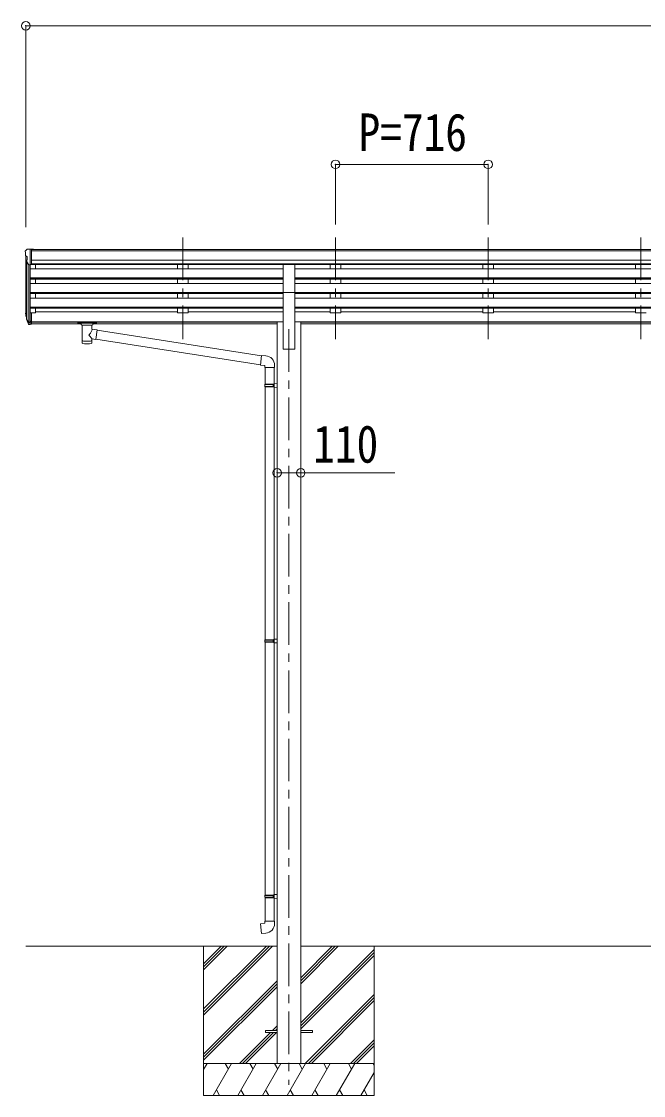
# Model space of a CAD drawing. Units: millimetres at full size, sheet at 1:40; some dimension numbers follow another scale. Extents: x -11243 to 11243, y -7760 to 7760.
# Drawn here: x 940 to 3857, y -4872 to 165 of the extents above; entities that cross this region are included whole.
import ezdxf
from ezdxf.enums import TextEntityAlignment as Align

# ---------------------------------------------------------------- set-up
doc = ezdxf.new("R2010")
doc.units = ezdxf.units.MM
doc.header["$LTSCALE"] = 40
doc.header["$PDMODE"] = 32
doc.header["$PDSIZE"] = 40
doc.linetypes.add('CHAIN1', pattern=[8, 5, -1, 1, -1])
for name, color, linetype, lineweight in [('0-0_0', 7, 'Continuous', 9), ('0-1_本体', 5, 'CHAIN1', 9), ('0-3_ELV2', 4, 'Continuous', 9), ('0-6_OTH_LINE', 6, 'Continuous', 9), ('0-9_OUTLINE', 7, 'Continuous', 9)]:
    doc.layers.add(name, color=color, linetype=linetype, lineweight=lineweight)
doc.styles.add('ＭＳ ゴシック', font='')
doc.styles.get('ＭＳ ゴシック').set_extended_font_data('MS Gothic')

msp = doc.modelspace()

# ---------------------------------------------------------------- linework, layer by layer
at = {"layer": '0-0_0'}
for p, q in [((960.47, -4172.36), (2139.27, -4172.36)), ((1794.47, -4172.36), (1794.47, -4872.36)), ((1794.47, -4466.54), (2088.65, -4172.36)), ((1794.47, -4480.68), (2102.8, -4172.36)), ((1794.47, -4494.82), (2116.94, -4172.36)), ((1794.47, -4282.69), (1904.81, -4172.36)), ((1794.47, -4268.55), (1890.66, -4172.36)), ((1794.47, -4254.41), (1876.52, -4172.36)), ((2249.67, -4347.99), (2425.31, -4172.36)), ((2249.67, -4333.85), (2411.16, -4172.36)), ((2249.67, -4319.71), (2397.02, -4172.36)), ((2249.67, -4172.36), (5439.27, -4172.36)), ((2594.47, -4172.36), (2594.47, -4872.36)), ((2249.67, -4531.84), (2594.47, -4187.04)), ((2249.67, -4545.98), (2594.47, -4201.19)), ((2249.67, -4560.12), (2594.47, -4215.33)), ((1794.47, -4678.67), (2139.27, -4333.87)), ((1794.47, -4692.81), (2139.27, -4348.02)), ((1794.47, -4706.96), (2139.27, -4362.16)), ((2271.28, -4722.36), (2594.47, -4399.17)), ((2285.42, -4722.36), (2594.47, -4413.32)), ((2299.57, -4722.36), (2594.47, -4427.46)), ((1962.92, -4722.36), (2108.42, -4576.86)), ((1977.06, -4722.36), (2122.56, -4576.86)), ((1991.2, -4722.36), (2136.7, -4576.86)), ((2117.42, -4567.86), (2139.27, -4546.01)), ((2131.56, -4567.86), (2139.27, -4560.15)), ((2483.42, -4722.36), (2594.47, -4611.31)), ((2497.56, -4722.36), (2594.47, -4625.45)), ((2511.7, -4722.36), (2594.47, -4639.59)), ((2594.47, -4722.36), (1794.47, -4722.36)), ((1794.47, -4749.87), (1810.35, -4722.36)), ((1839.22, -4872.36), (1925.82, -4722.36)), ((1910.82, -4748.34), (1895.82, -4722.36)), ((1954.69, -4872.36), (2041.29, -4722.36)), ((2026.29, -4748.35), (2011.29, -4722.36)), ((2070.16, -4872.36), (2156.76, -4722.36)), ((2141.76, -4748.35), (2126.76, -4722.36)), ((2185.63, -4872.36), (2272.23, -4722.36)), ((2257.23, -4748.34), (2242.23, -4722.36)), ((2301.1, -4872.36), (2387.7, -4722.36)), ((2372.7, -4748.34), (2357.7, -4722.36)), ((2416.57, -4872.36), (2503.17, -4722.36)), ((2473.17, -4722.36), (2488.17, -4748.34)), ((2588.64, -4722.36), (2594.47, -4732.46)), ((2532.04, -4872.36), (2594.47, -4764.23)), ((1794.47, -4872.36), (2594.47, -4872.36)), ((1854.22, -4846.38), (1869.22, -4872.36)), ((1969.69, -4846.38), (1984.69, -4872.36)), ((2085.16, -4846.38), (2100.16, -4872.36)), ((2200.63, -4846.38), (2215.63, -4872.36)), ((2316.1, -4846.38), (2331.1, -4872.36)), ((2431.57, -4846.38), (2446.57, -4872.36)), ((2547.04, -4846.38), (2562.04, -4872.36))]:
    msp.add_line(p, q, dxfattribs=at)
at = {"layer": '0-1_本体'}
for p, q in [((1696.47, -847.96), (1696.47, -1325.48)), ((1696.47, -847.96), (1696.47, -1325.48)), ((2412.47, -847.96), (2412.47, -1325.48)), ((2412.47, -847.96), (2412.47, -1325.48)), ((3128.47, -847.96), (3128.47, -1325.48)), ((3128.47, -847.96), (3128.47, -1325.48)), ((3844.47, -847.96), (3844.47, -1325.48)), ((3844.47, -847.96), (3844.47, -1325.48)), ((2194.47, -1278.8), (2194.47, -4822.36))]:
    msp.add_line(p, q, dxfattribs=at)
at = {"layer": '0-3_ELV2'}
for p, q in [((965.38, -904.27), (961.32, -910.08)), ((968.47, -903.71), (966.14, -903.85)), ((968.47, -903.71), (986.97, -903.71)), ((980.47, -976.69), (980.47, -903.71)), ((986.97, -903.71), (996.97, -903.79)), ((986.97, -975.69), (986.97, -903.71)), ((6701.97, -905.31), (986.97, -905.31)), ((996.97, -905.31), (996.97, -903.79)), ((958.47, -913.08), (958.47, -913.71)), ((960.47, -934.28), (960.47, -1200.72)), ((961.01, -934.89), (966.32, -937.96)), ((966.47, -938.22), (966.47, -954.5)), ((6701.97, -910.53), (986.97, -910.53)), ((6701.97, -954.06), (986.97, -954.06)), ((972.85, -974.88), (963.85, -959.28)), ((965.45, -962.05), (965.45, -1227.43)), ((974.48, -976.22), (974.47, -1245.86)), ((980.47, -976.69), (975.27, -976.37)), ((986.97, -975.69), (980.47, -975.69)), ((980.47, -976.69), (980.47, -1201.09)), ((980.47, -995.61), (2166.97, -995.61)), ((6701.97, -971.91), (986.97, -971.91)), ((2166.97, -975.16), (986.97, -975.16)), ((1005.47, -975.16), (1005.47, -995.61)), ((1671.47, -975.16), (1671.47, -995.61)), ((1721.47, -975.16), (1721.47, -995.61)), ((2166.97, -1106.13), (2166.97, -974.34)), ((2166.97, -974.34), (2221.97, -974.34)), ((2221.97, -1106.13), (2221.97, -974.34)), ((5466.97, -975.16), (2221.97, -975.16)), ((5466.97, -995.61), (2221.97, -995.61)), ((2387.47, -975.16), (2387.47, -995.61)), ((2437.47, -975.16), (2437.47, -995.61)), ((3103.47, -975.16), (3103.47, -995.61)), ((3153.47, -975.16), (3153.47, -995.61)), ((3819.47, -975.16), (3819.47, -995.61)), ((980.47, -1037.49), (2166.97, -1037.49)), ((980.47, -1038.98), (2166.97, -1038.98)), ((980.47, -1043.3), (2166.97, -1043.3)), ((1005.47, -1043.3), (1005.47, -1064.1)), ((1671.47, -1043.3), (1671.47, -1064.1)), ((1721.47, -1043.3), (1721.47, -1064.1)), ((5466.97, -1037.49), (2221.97, -1037.49)), ((5466.97, -1038.98), (2221.97, -1038.98)), ((5466.97, -1043.3), (2221.97, -1043.3)), ((2387.47, -1043.3), (2387.47, -1064.1)), ((2437.47, -1043.3), (2437.47, -1064.1)), ((3103.47, -1043.3), (3103.47, -1064.1)), ((3153.47, -1043.3), (3153.47, -1064.1)), ((3819.47, -1043.3), (3819.47, -1064.1)), ((980.47, -1064.1), (2166.97, -1064.1)), ((980.47, -1105.98), (2166.97, -1105.98)), ((980.47, -1107.48), (2166.97, -1107.48)), ((2166.97, -1106.13), (2166.97, -1372.36)), ((2166.97, -1106.13), (2221.97, -1106.13)), ((5466.97, -1064.1), (2221.97, -1064.1)), ((5466.97, -1105.98), (2221.97, -1105.98)), ((2221.97, -1106.13), (2221.97, -1372.36)), ((5466.97, -1107.48), (2221.97, -1107.48)), ((980.47, -1111.79), (2166.97, -1111.79)), ((980.47, -1132.59), (2166.97, -1132.59)), ((1005.47, -1132.59), (1005.47, -1111.79)), ((1671.47, -1111.79), (1671.47, -1132.59)), ((1721.47, -1111.79), (1721.47, -1132.59)), ((5466.97, -1111.79), (2221.97, -1111.79)), ((5466.97, -1132.59), (2221.97, -1132.59)), ((2387.47, -1111.79), (2387.47, -1132.59)), ((2437.47, -1111.79), (2437.47, -1132.59)), ((3103.47, -1111.79), (3103.47, -1132.59)), ((3153.47, -1111.79), (3153.47, -1132.59)), ((3819.47, -1111.79), (3819.47, -1132.59)), ((980.47, -1174.47), (2166.97, -1174.47)), ((980.47, -1175.97), (2166.97, -1175.97)), ((980.47, -1180.29), (2166.97, -1180.29)), ((980.47, -1201.09), (980.47, -1255.86)), ((986.97, -1201.09), (980.47, -1201.09)), ((986.97, -1201.09), (986.97, -1255.12)), ((1005.47, -1201.72), (986.97, -1201.72)), ((1005.47, -1180.29), (1005.47, -1201.72)), ((1005.47, -1196.78), (1671.47, -1196.78)), ((1671.47, -1180.29), (1671.47, -1201.72)), ((1721.47, -1201.72), (1671.47, -1201.72)), ((1721.47, -1180.29), (1721.47, -1201.72)), ((1721.47, -1196.78), (2166.97, -1196.78)), ((5466.97, -1174.47), (2221.97, -1174.47)), ((5466.97, -1175.97), (2221.97, -1175.97)), ((5466.97, -1180.29), (2221.97, -1180.29)), ((2387.47, -1196.78), (2221.97, -1196.78)), ((2387.47, -1180.29), (2387.47, -1201.72)), ((2437.47, -1201.72), (2387.47, -1201.72)), ((2437.47, -1180.29), (2437.47, -1201.72)), ((3103.47, -1196.78), (2437.47, -1196.78)), ((3103.47, -1180.29), (3103.47, -1201.72)), ((3153.47, -1201.72), (3103.47, -1201.72)), ((3153.47, -1180.29), (3153.47, -1201.72)), ((3819.47, -1196.78), (3153.47, -1196.78)), ((3819.47, -1180.29), (3819.47, -1201.72)), ((3869.47, -1201.72), (3819.47, -1201.72)), ((961.57, -1215.28), (965.45, -1223.22)), ((962.17, -1213.9), (965.45, -1220.96)), ((963.88, -1226.55), (964.22, -1230.96)), ((964.22, -1230.96), (973.03, -1254.5)), ((964.84, -1230.39), (973.03, -1246.57)), ((974.04, -1245.44), (966.28, -1230.04)), ((980.47, -1246.12), (975.34, -1246.12)), ((980.47, -1247.93), (975.63, -1247.93)), ((980.47, -1255.86), (975.63, -1255.86)), ((986.97, -1241.22), (980.47, -1241.22)), ((986.97, -1246.1), (980.47, -1246.1)), ((986.97, -1255.12), (980.47, -1255.12)), ((986.97, -1243.79), (2139.27, -1243.79)), ((986.97, -1245.19), (2139.27, -1245.19)), ((1220.97, -1252.88), (986.97, -1252.88)), ((2139.27, -1252.88), (1274.97, -1252.88)), ((2139.27, -1243.36), (2139.27, -4722.36)), ((2139.27, -1243.36), (2166.97, -1243.36)), ((2249.67, -1243.36), (2221.97, -1243.36)), ((2249.67, -1243.36), (2249.67, -4722.36)), ((5439.27, -1243.79), (2249.67, -1243.79)), ((5439.27, -1245.19), (2249.67, -1245.19)), ((5439.27, -1252.88), (2249.67, -1252.88)), ((2166.97, -1372.36), (2221.97, -1372.36)), ((2084.47, -4567.86), (2139.27, -4567.86)), ((2249.67, -4567.86), (2304.47, -4567.86)), ((2249.67, -4576.86), (2304.47, -4576.86)), ((2304.47, -4567.86), (2304.47, -4576.86))]:
    msp.add_line(p, q, dxfattribs=at)
msp.add_lwpolyline([(2084.47, -4567.86), (2084.47, -4576.86), (2139.27, -4576.86)], dxfattribs=at)
for centre, radius, start, end in [((966.2, -904.85), 1, 93.5, 145), ((961.47, -913.08), 3, 93, 180), ((1160.47, -913.71), 202, 180, 184.94904), ((965.38, -930.52), 6.18, 185.7035, 224.99897), ((966.45, -957.78), 3, 94.7167, 210), ((966.17, -954.5), 0.3, 274.7167, 0), ((966.17, -938.22), 0.3, 0, 60), ((975.45, -973.38), 3, 210, 266.5), ((991.06, -1204.4), 30.41, 187.1552, 198.19734), ((989.66, -1206.16), 29.53, 186.50806, 197.98144)]:
    msp.add_arc(centre, radius, start, end, dxfattribs=at)
for centre, major_axis, ratio, start_param, end_param in [((1049.13, -1206.59), (-89.06, 1.43), 0.57596, 6.1962358, 6.3678173), ((1048.34, -1199.92), (87.93, 4.42), 0.541684, 3.0659337, 3.2228513), ((965.19, -1226.55), (1.3, 0), 0.90356, 1.3700892, 3.347195), ((1051.11, -1210.36), (-89.07, 0), 0.90356, 0.2056023, 0.2515348), ((1050.39, -1206.5), (-88.05, 0), 0.90356, 0.2662965, 0.3003836), ((975.63, -1245.21), (-3, 0), 0.90356, 0.5235988, 1.5707963), ((975.63, -1253.15), (3, 0), 0.90356, 3.6651914, 4.712389), ((975.34, -1244.76), (-1.5, 0), 0.90356, 0.5235988, 1.5707963)]:
    msp.add_ellipse(centre, major_axis=major_axis, ratio=ratio, start_param=start_param, end_param=end_param, dxfattribs=at)
at = {"layer": '0-6_OTH_LINE'}
for p, q in [((960.47, 144.69), (960.47, -800.72)), ((960.47, 144.69), (6728.47, 144.69)), ((2412.47, -505.31), (2412.47, -787.76)), ((2412.47, -505.31), (3128.47, -505.31)), ((3128.47, -505.31), (3128.47, -787.76)), ((2139.27, -1951.91), (2249.67, -1951.91))]:
    msp.add_line(p, q, dxfattribs=at)
at = {"layer": '0-6_OTH_LINE', "lineweight": 18}
msp.add_line((2249.67, -1951.91), (2690.25, -1951.91), dxfattribs=at)
at = {"layer": '0-6_OTH_LINE'}
for p in [(960.47, 144.69), (2412.47, -505.31), (3128.47, -505.31), (2139.27, -1951.91), (2249.67, -1951.91)]:
    msp.add_point(p, dxfattribs=at)
at = {"layer": '0-9_OUTLINE'}
for p, q in [((1204.47, -1245.96), (1204.47, -1251.72)), ((1206.47, -1245.3), (1289.47, -1245.3)), ((1206.47, -1247.48), (1289.47, -1247.48)), ((1206.47, -1252.39), (1220.97, -1252.39)), ((1220.97, -1258.03), (1220.97, -1251.48)), ((1225.07, -1258.95), (1225.06, -1344.39)), ((1270.87, -1277.7), (1270.87, -1258.95)), ((1274.97, -1258.03), (1274.97, -1251.48)), ((1274.97, -1252.39), (1289.47, -1252.39)), ((1291.47, -1245.96), (1291.47, -1251.72)), ((1296.09, -1281.6), (1270.87, -1277.69)), ((1296.09, -1281.6), (1289.07, -1326.86)), ((2065.08, -1402.96), (1295.78, -1283.62)), ((1270.89, -1344.39), (1270.87, -1323.72)), ((1270.87, -1324.04), (1289.07, -1326.86)), ((2061.41, -1444.9), (1289.34, -1325.12)), ((2086.09, -1402.84), (2065.25, -1401.02)), ((2081.16, -1458.59), (2127.16, -1458.59)), ((2083.27, -1458.59), (2083.27, -1536.43)), ((2125.27, -1458.59), (2125.27, -1533.87)), ((2127.16, -1458.59), (2127.16, -1447.67)), ((2081.27, -1538.43), (2082.27, -1536.43)), ((2081.27, -1538.43), (2125.27, -1538.43)), ((2081.27, -1538.43), (2081.27, -1546.43)), ((2081.27, -1546.43), (2125.27, -1546.43)), ((2081.27, -1546.43), (2082.27, -1548.43)), ((2082.27, -1536.43), (2125.27, -1536.43)), ((2082.27, -1548.43), (2125.27, -1548.43)), ((2083.27, -1548.43), (2083.27, -2734.62)), ((2120.8, -1538.43), (2120.37, -1536.43)), ((2123.27, -1533.93), (2139.27, -1533.46)), ((2123.27, -1535.93), (2123.27, -1533.93)), ((2123.27, -1535.93), (2125.27, -1535.93)), ((2123.27, -1550.93), (2123.27, -1548.93)), ((2123.27, -1550.93), (2139.27, -1551.4)), ((2125.27, -1550.99), (2125.27, -2732.06)), ((2139.27, -1533.46), (2139.27, -1551.4)), ((2081.27, -2736.62), (2082.27, -2734.62)), ((2081.27, -2736.62), (2125.27, -2736.62)), ((2081.27, -2736.62), (2081.27, -2744.62)), ((2081.27, -2744.62), (2125.27, -2744.62)), ((2081.27, -2744.62), (2082.27, -2746.62)), ((2082.27, -2734.62), (2125.27, -2734.62)), ((2082.27, -2746.62), (2125.27, -2746.62)), ((2083.27, -2746.62), (2083.27, -3932.81)), ((2120.8, -2736.62), (2120.37, -2734.62)), ((2123.27, -2732.12), (2139.27, -2731.65)), ((2123.27, -2734.12), (2123.27, -2732.12)), ((2123.27, -2734.12), (2125.27, -2734.12)), ((2123.27, -2749.12), (2123.27, -2747.12)), ((2123.27, -2749.12), (2139.27, -2749.59)), ((2125.27, -2749.18), (2125.27, -3930.25)), ((2139.27, -2731.65), (2139.27, -2749.59)), ((2081.27, -3934.81), (2082.27, -3932.81)), ((2081.27, -3934.81), (2125.27, -3934.81)), ((2081.27, -3934.81), (2081.27, -3942.81)), ((2081.27, -3942.81), (2125.27, -3942.81)), ((2081.27, -3942.81), (2082.27, -3944.81)), ((2082.27, -3932.81), (2125.27, -3932.81)), ((2082.27, -3944.81), (2125.27, -3944.81)), ((2083.27, -3944.81), (2083.27, -4054.81)), ((2120.8, -3934.81), (2120.37, -3932.81)), ((2123.27, -3930.31), (2139.27, -3929.84)), ((2123.27, -3932.31), (2123.27, -3930.31)), ((2123.27, -3932.31), (2125.27, -3932.31)), ((2123.27, -3947.31), (2123.27, -3945.31)), ((2123.27, -3947.31), (2139.27, -3947.78)), ((2125.27, -3947.36), (2125.27, -4054.81)), ((2139.27, -3929.84), (2139.27, -3947.78)), ((2081.27, -4054.81), (2127.27, -4054.81)), ((2081.27, -4064.81), (2081.27, -4054.81)), ((2127.27, -4054.81), (2127.27, -4065.72))]:
    msp.add_line(p, q, dxfattribs=at)
for points in [[(1204.47, -1245.96), (1204.51, -1245.77), (1204.59, -1245.63), (1204.69, -1245.54), (1204.79, -1245.48), (1204.91, -1245.43), (1205.21, -1245.37), (1205.7, -1245.32), (1206.24, -1245.3), (1206.47, -1245.3)], [(1204.47, -1251.72), (1204.51, -1251.92), (1204.59, -1252.06), (1204.69, -1252.15), (1204.79, -1252.21), (1204.91, -1252.26), (1205.21, -1252.32), (1205.7, -1252.36), (1206.24, -1252.38), (1206.47, -1252.39)], [(1289.47, -1245.3), (1289.83, -1245.3), (1290.36, -1245.33), (1290.81, -1245.38), (1291.11, -1245.46), (1291.28, -1245.56), (1291.4, -1245.7), (1291.47, -1245.88), (1291.47, -1245.96)], [(1289.47, -1252.39), (1289.83, -1252.38), (1290.36, -1252.36), (1290.81, -1252.31), (1291.11, -1252.23), (1291.28, -1252.13), (1291.4, -1251.99), (1291.47, -1251.81), (1291.47, -1251.72)], [(2065.25, -1401.02), (2061.24, -1446.84), (2081.16, -1448.59), (2081.16, -1458.59)], [(2120.8, -1538.43), (2120.8, -1546.43), (2120.37, -1548.43)], [(2123.27, -1548.93), (2125.27, -1548.93), (2125.27, -1535.93)], [(2120.8, -2736.62), (2120.8, -2744.62), (2120.37, -2746.62)], [(2123.27, -2747.12), (2125.27, -2747.12), (2125.27, -2734.12)], [(2120.8, -3934.81), (2120.8, -3942.81), (2120.37, -3944.81)], [(2123.27, -3945.31), (2125.27, -3945.31), (2125.27, -3932.31)], [(2086.2, -4110.55), (2065.36, -4112.37), (2061.35, -4066.55), (2081.27, -4064.81)]]:
    msp.add_lwpolyline(points, dxfattribs=at)
for centre, start, end in [((2082.16, -1447.67), 0, 85), ((2082.27, -4065.72), 275, 0)]:
    msp.add_arc(centre, 45, start, end, dxfattribs=at)
for centre, major_axis, ratio, start_param, end_param in [((1206.47, -1247.7), (2, 0), 0.109601, 3.1415927, 4.712389), ((1247.97, -1257.95), (27.06, 0), 0.069685, 3.1415927, 6.2831853), ((1247.97, -1251.48), (27, 0), 0.070066, 6.2831853, 9.424778), ((1258.97, -1255.47), (16, 0), 0.361356, 6.2636979, 6.2831853), ((1289.47, -1247.7), (2, 0), 0.109601, 4.712389, 6.2831853), ((1247.97, -1304.23), (-22.81, -26.62), 0.234429, 1.6855472, 3.1268519), ((1250.53, -1301.58), (20.32, -22.25), 0.045535, 0.0389954, 1.3075346), ((1247.97, -1344.39), (22.92, 0), 0.101955, 3.1415499, 6.2833984), ((1247.97, -1331.95), (22.91, 0), 0.122865, 3.1415927, 6.2831853)]:
    msp.add_ellipse(centre, major_axis=major_axis, ratio=ratio, start_param=start_param, end_param=end_param, dxfattribs=at)

# ---------------------------------------------------------------- texts
at = {"layer": '0-6_OTH_LINE', "color": 7, "style": 'ＭＳ ゴシック', "width": 0.85}
for s, p in [('P=716', (2520.47, -495.31)), ('110', (2307.96, -1957.3))]:
    msp.add_text(s, height=176, dxfattribs=at).set_placement(p, align=Align.BOTTOM_LEFT)

doc.saveas('drawing.dxf')
